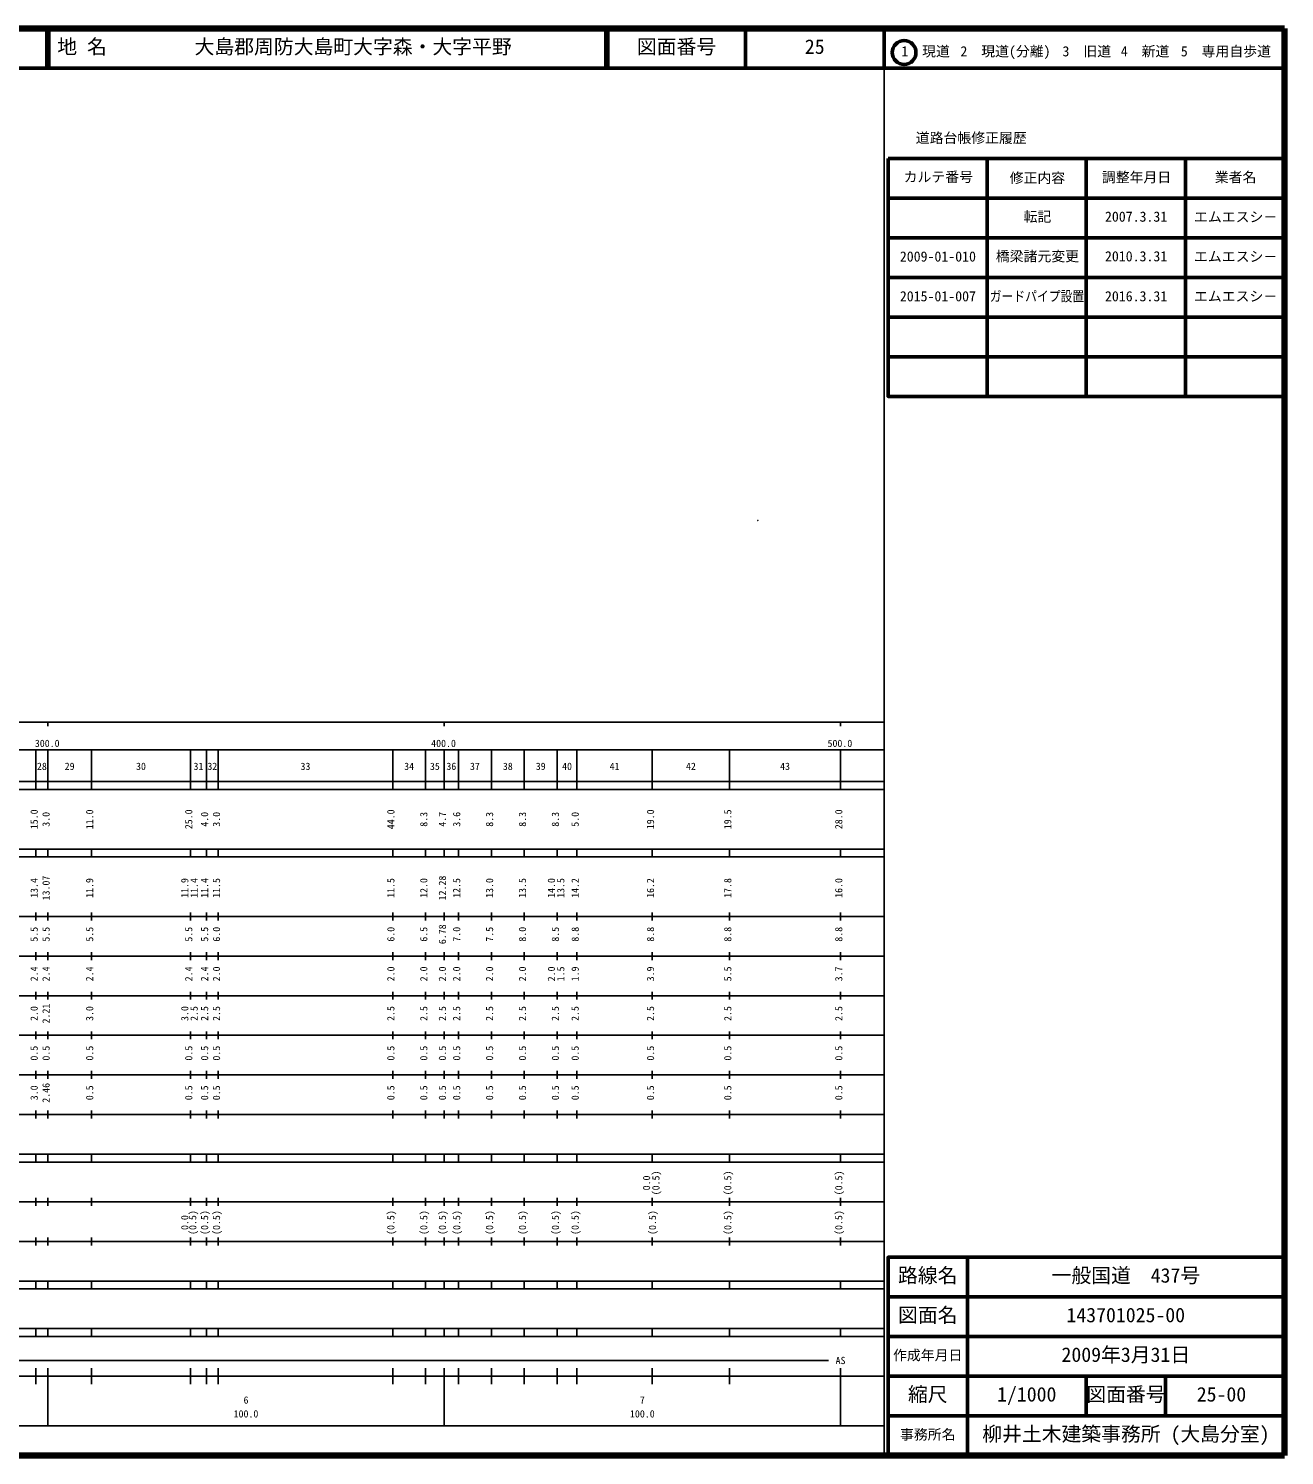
# Model space of a CAD drawing. Units: millimetres on the paper. Extents: x 40 to 680, y 20 to 380.
# Drawn here: x 363.1 to 680, y 20 to 380 of the extents above; entities that cross this region are included whole.
import ezdxf
from ezdxf.enums import TextEntityAlignment as Align

# ---------------------------------------------------------------- set-up
doc = ezdxf.new("R2010")
doc.units = ezdxf.units.MM
for name, color, linetype, lineweight in [('M-OTRS', 6, 'Continuous', 25), ('M-TTL', 2, 'Continuous', 140), ('M-TTL-BAND', 7, 'Continuous', 25), ('M-TTL-FRAM', 2, 'Continuous', 50), ('M-TTL-LINE', 7, 'Continuous', 50)]:
    doc.layers.add(name, color=color, linetype=linetype, lineweight=lineweight)
doc.layers.add('M-TTL-TXT', color=7, linetype='Continuous')
doc.styles.add('ＭＳ ゴシック', font='')
doc.styles.get('ＭＳ ゴシック').set_extended_font_data('MS Gothic')

msp = doc.modelspace()

# ---------------------------------------------------------------- linework, layer by layer
at = {"layer": 'M-OTRS'}
for radius in [0.0313, 0.025, 0.0188, 0.0125, 0.0063]:
    msp.add_circle((547.113, 255.905), radius, dxfattribs=at)
at = {"layer": 'M-TTL'}
for p, q in [((680, 380), (40, 380)), ((680, 20), (680, 380)), ((40, 20), (680, 20))]:
    msp.add_line(p, q, dxfattribs=at)
at = {"layer": 'M-TTL-BAND'}
for p, q in [((579, 20), (579, 370)), ((40, 205), (579, 205)), ((368, 205), (368, 204)), ((468, 205), (468, 204)), ((568, 205), (568, 204)), ((68, 198), (579, 198)), ((365, 188), (365, 198)), ((368, 188), (368, 198)), ((379, 188), (379, 198)), ((404, 188), (404, 198)), ((408, 188), (408, 198)), ((411, 188), (411, 198)), ((455, 188), (455, 198)), ((463.3, 188), (463.3, 198)), ((468, 188), (468, 198)), ((471.6, 188), (471.6, 198)), ((479.9, 188), (479.9, 198)), ((488.2, 188), (488.2, 198)), ((496.5, 188), (496.5, 198)), ((501.5, 188), (501.5, 198)), ((520.5, 188), (520.5, 198)), ((540, 188), (540, 198)), ((568, 188), (568, 198)), ((40, 190), (579, 190)), ((40, 188), (579, 188)), ((40, 173), (579, 173)), ((365, 171), (365, 173)), ((368, 171), (368, 173)), ((379, 171), (379, 173)), ((404, 171), (404, 173)), ((408, 171), (408, 173)), ((411, 171), (411, 173)), ((455, 171), (455, 173)), ((463.3, 171), (463.3, 173)), ((468, 171), (468, 173)), ((471.6, 171), (471.6, 173)), ((479.9, 171), (479.9, 173)), ((488.2, 171), (488.2, 173)), ((496.5, 171), (496.5, 173)), ((501.5, 171), (501.5, 173)), ((520.5, 171), (520.5, 173)), ((540, 171), (540, 173)), ((568, 171), (568, 173)), ((40, 171), (579, 171)), ((40, 156), (579, 156)), ((365, 155), (365, 157)), ((368, 155), (368, 157)), ((379, 155), (379, 157)), ((404, 155), (404, 157)), ((408, 155), (408, 157)), ((411, 155), (411, 157)), ((455, 155), (455, 157)), ((463.3, 155), (463.3, 157)), ((468, 155), (468, 157)), ((471.6, 155), (471.6, 157)), ((479.9, 155), (479.9, 157)), ((488.2, 155), (488.2, 157)), ((496.5, 155), (496.5, 157)), ((501.5, 155), (501.5, 157)), ((520.5, 155), (520.5, 157)), ((540, 155), (540, 157)), ((568, 155), (568, 157)), ((46, 146), (579, 146)), ((365, 145), (365, 147)), ((368, 145), (368, 147)), ((379, 145), (379, 147)), ((404, 145), (404, 147)), ((408, 145), (408, 147)), ((411, 145), (411, 147)), ((455, 145), (455, 147)), ((463.3, 145), (463.3, 147)), ((468, 145), (468, 147)), ((471.6, 145), (471.6, 147)), ((479.9, 145), (479.9, 147)), ((488.2, 145), (488.2, 147)), ((496.5, 145), (496.5, 147)), ((501.5, 145), (501.5, 147)), ((520.5, 145), (520.5, 147)), ((540, 145), (540, 147)), ((568, 145), (568, 147)), ((365, 135), (365, 137)), ((368, 135), (368, 137)), ((379, 135), (379, 137)), ((404, 135), (404, 137)), ((408, 135), (408, 137)), ((411, 135), (411, 137)), ((455, 135), (455, 137)), ((463.3, 135), (463.3, 137)), ((468, 135), (468, 137)), ((471.6, 135), (471.6, 137)), ((479.9, 135), (479.9, 137)), ((488.2, 135), (488.2, 137)), ((496.5, 135), (496.5, 137)), ((501.5, 135), (501.5, 137)), ((520.5, 135), (520.5, 137)), ((540, 135), (540, 137)), ((568, 135), (568, 137)), ((52, 136), (579, 136)), ((46, 126), (579, 126)), ((365, 125), (365, 127)), ((368, 125), (368, 127)), ((379, 125), (379, 127)), ((404, 125), (404, 127)), ((408, 125), (408, 127)), ((411, 125), (411, 127)), ((455, 125), (455, 127)), ((463.3, 125), (463.3, 127)), ((468, 125), (468, 127)), ((471.6, 125), (471.6, 127)), ((479.9, 125), (479.9, 127)), ((488.2, 125), (488.2, 127)), ((496.5, 125), (496.5, 127)), ((501.5, 125), (501.5, 127)), ((520.5, 125), (520.5, 127)), ((540, 125), (540, 127)), ((568, 125), (568, 127)), ((52, 116), (579, 116)), ((365, 115), (365, 117)), ((368, 115), (368, 117)), ((379, 115), (379, 117)), ((404, 115), (404, 117)), ((408, 115), (408, 117)), ((411, 115), (411, 117)), ((455, 115), (455, 117)), ((463.3, 115), (463.3, 117)), ((468, 115), (468, 117)), ((471.6, 115), (471.6, 117)), ((479.9, 115), (479.9, 117)), ((488.2, 115), (488.2, 117)), ((496.5, 115), (496.5, 117)), ((501.5, 115), (501.5, 117)), ((520.5, 115), (520.5, 117)), ((540, 115), (540, 117)), ((568, 115), (568, 117)), ((46, 106), (579, 106)), ((365, 105), (365, 107)), ((368, 105), (368, 107)), ((379, 105), (379, 107)), ((404, 105), (404, 107)), ((408, 105), (408, 107)), ((411, 105), (411, 107)), ((455, 105), (455, 107)), ((463.3, 105), (463.3, 107)), ((468, 105), (468, 107)), ((471.6, 105), (471.6, 107)), ((479.9, 105), (479.9, 107)), ((488.2, 105), (488.2, 107)), ((496.5, 105), (496.5, 107)), ((501.5, 105), (501.5, 107)), ((520.5, 105), (520.5, 107)), ((540, 105), (540, 107)), ((568, 105), (568, 107)), ((40, 96), (579, 96)), ((40, 94), (579, 94)), ((365, 94), (365, 96)), ((368, 94), (368, 96)), ((379, 94), (379, 96)), ((404, 94), (404, 96)), ((408, 94), (408, 96)), ((411, 94), (411, 96)), ((455, 94), (455, 96)), ((463.3, 94), (463.3, 96)), ((468, 94), (468, 96)), ((471.6, 94), (471.6, 96)), ((479.9, 94), (479.9, 96)), ((488.2, 94), (488.2, 96)), ((496.5, 94), (496.5, 96)), ((501.5, 94), (501.5, 96)), ((520.5, 94), (520.5, 96)), ((540, 94), (540, 96)), ((568, 94), (568, 96)), ((49, 84), (579, 84)), ((365, 83), (365, 85)), ((368, 83), (368, 85)), ((379, 83), (379, 85)), ((404, 83), (404, 85)), ((408, 83), (408, 85)), ((411, 83), (411, 85)), ((455, 83), (455, 85)), ((463.3, 83), (463.3, 85)), ((468, 83), (468, 85)), ((471.6, 83), (471.6, 85)), ((479.9, 83), (479.9, 85)), ((488.2, 83), (488.2, 85)), ((496.5, 83), (496.5, 85)), ((501.5, 83), (501.5, 85)), ((520.5, 83), (520.5, 85)), ((540, 83), (540, 85)), ((568, 83), (568, 85)), ((40, 74), (579, 74)), ((365, 73), (365, 75)), ((368, 73), (368, 75)), ((379, 73), (379, 75)), ((404, 73), (404, 75)), ((408, 73), (408, 75)), ((411, 73), (411, 75)), ((455, 73), (455, 75)), ((463.3, 73), (463.3, 75)), ((468, 73), (468, 75)), ((471.6, 73), (471.6, 75)), ((479.9, 73), (479.9, 75)), ((488.2, 73), (488.2, 75)), ((496.5, 73), (496.5, 75)), ((501.5, 73), (501.5, 75)), ((520.5, 73), (520.5, 75)), ((540, 73), (540, 75)), ((568, 73), (568, 75)), ((40, 64), (579, 64)), ((40, 62), (579, 62)), ((365, 62), (365, 64)), ((368, 62), (368, 64)), ((379, 62), (379, 64)), ((404, 62), (404, 64)), ((408, 62), (408, 64)), ((411, 62), (411, 64)), ((455, 62), (455, 64)), ((463.3, 62), (463.3, 64)), ((468, 62), (468, 64)), ((471.6, 62), (471.6, 64)), ((479.9, 62), (479.9, 64)), ((488.2, 62), (488.2, 64)), ((496.5, 62), (496.5, 64)), ((501.5, 62), (501.5, 64)), ((520.5, 62), (520.5, 64)), ((540, 62), (540, 64)), ((568, 62), (568, 64)), ((40, 52), (579, 52)), ((365, 50), (365, 52)), ((368, 50), (368, 52)), ((379, 50), (379, 52)), ((404, 50), (404, 52)), ((408, 50), (408, 52)), ((411, 50), (411, 52)), ((455, 50), (455, 52)), ((463.3, 50), (463.3, 52)), ((468, 50), (468, 52)), ((471.6, 50), (471.6, 52)), ((479.9, 50), (479.9, 52)), ((488.2, 50), (488.2, 52)), ((496.5, 50), (496.5, 52)), ((501.5, 50), (501.5, 52)), ((520.5, 50), (520.5, 52)), ((540, 50), (540, 52)), ((568, 50), (568, 52)), ((40, 50), (579, 50)), ((71, 44), (565, 44)), ((40, 40), (579, 40)), ((365, 38), (365, 42)), ((368, 27.5), (368, 42)), ((379, 38), (379, 42)), ((404, 38), (404, 42)), ((408, 38), (408, 42)), ((411, 38), (411, 42)), ((455, 38), (455, 42)), ((463.3, 38), (463.3, 42)), ((468, 27.5), (468, 42)), ((471.6, 38), (471.6, 42)), ((479.9, 38), (479.9, 42)), ((488.2, 38), (488.2, 42)), ((496.5, 38), (496.5, 42)), ((501.5, 38), (501.5, 42)), ((520.5, 38), (520.5, 42)), ((540, 38), (540, 42)), ((568, 27.5), (568, 42)), ((68, 27.5), (579, 27.5))]:
    msp.add_line(p, q, dxfattribs=at)
at = {"layer": 'M-TTL-FRAM'}
msp.add_line((580, 347.197), (680, 347.197), dxfattribs=at)
for points in [[(580, 347.197), (580, 287.197), (680, 287.197)], [(680, 70), (580, 70), (580, 20)]]:
    msp.add_lwpolyline(points, dxfattribs=at)
at = {"layer": 'M-TTL-LINE'}
for p, q in [((367.75, 380), (367.75, 370)), ((368.25, 380), (368.25, 370)), ((508.747, 380), (508.747, 370)), ((509.247, 380), (509.247, 370)), ((543.996, 380), (543.996, 370)), ((579, 380), (579, 370)), ((40, 370), (680, 370)), ((605, 347.197), (605, 287.197)), ((630, 347.197), (630, 287.197)), ((655, 347.197), (655, 287.197)), ((580, 337.197), (680, 337.197)), ((580, 327.197), (680, 327.197)), ((580, 317.197), (680, 317.197)), ((580, 307.197), (680, 307.197)), ((580, 297.197), (680, 297.197)), ((600, 70), (600, 20)), ((680, 60), (580, 60)), ((680, 50), (580, 50)), ((680, 40), (580, 40)), ((630, 40), (630, 30)), ((650, 40), (650, 30)), ((680, 30), (580, 30))]:
    msp.add_line(p, q, dxfattribs=at)
msp.add_circle((584.031, 373.958), 3, dxfattribs=at)

# ---------------------------------------------------------------- texts
at = {"layer": 'M-TTL-BAND', "style": 'ＭＳ ゴシック'}
for s, p in [('300.0', (364.719, 198.195)), ('400.0', (464.719, 198.195)), ('500.0', (564.719, 198.195)), ('28', (365.25, 192.405)), ('29', (372.25, 192.405)), ('30', (390.25, 192.405)), ('31', (404.75, 192.405)), ('32', (408.25, 192.405)), ('33', (431.75, 192.405)), ('34', (457.9, 192.405)), ('35', (464.4, 192.405)), ('36', (468.55, 192.405)), ('37', (474.5, 192.405)), ('38', (482.8, 192.405)), ('39', (491.1, 192.405)), ('40', (497.75, 192.405)), ('41', (509.75, 192.405)), ('42', (529, 192.405)), ('43', (552.75, 192.405)), ('AS', (566.75, 42.5)), ('6', (417.375, 32.523)), ('7', (517.375, 32.523)), ('100.0', (414.875, 29.033)), ('100.0', (514.875, 29.033))]:
    msp.add_text(s, height=1.833, dxfattribs=at).set_placement(p, align=Align.BOTTOM_LEFT)
for s, p in [('15.0', (366, 178)), ('3.0', (369, 178.625)), ('11.0', (380, 178)), ('25.0', (405, 178)), ('4.0', (409, 178.625)), ('3.0', (412, 178.625)), ('44.0', (456, 178)), ('8.3', (464.3, 178.625)), ('4.7', (469, 178.625)), ('3.6', (472.6, 178.625)), ('8.3', (480.9, 178.625)), ('8.3', (489.2, 178.625)), ('8.3', (497.5, 178.625)), ('5.0', (502.5, 178.625)), ('19.0', (521.5, 178)), ('19.5', (541, 178)), ('28.0', (569, 178)), ('13.07', (369, 160.049)), ('12.28', (469, 160.049)), ('13.4', (366, 160.674)), ('11.9', (380, 160.674)), ('11.9', (404, 160.674)), ('11.4', (406.37, 160.674)), ('11.4', (409, 160.674)), ('11.5', (412, 160.674)), ('11.5', (456, 160.674)), ('12.0', (464.3, 160.674)), ('12.5', (472.6, 160.674)), ('13.0', (480.9, 160.674)), ('13.5', (489.2, 160.674)), ('14.0', (496.5, 160.674)), ('13.5', (498.87, 160.674)), ('14.2', (502.5, 160.674)), ('16.2', (521.5, 160.674)), ('17.8', (541, 160.674)), ('16.0', (569, 160.674)), ('5.5', (366, 149.625)), ('5.5', (369, 149.625)), ('5.5', (380, 149.625)), ('5.5', (405, 149.625)), ('5.5', (409, 149.625)), ('6.0', (412, 149.625)), ('6.0', (456, 149.625)), ('6.5', (464.3, 149.625)), ('6.78', (469, 149)), ('7.0', (472.6, 149.625)), ('7.5', (480.9, 149.625)), ('8.0', (489.2, 149.625)), ('8.5', (497.5, 149.625)), ('8.8', (502.5, 149.625)), ('8.8', (521.5, 149.625)), ('8.8', (541, 149.625)), ('8.8', (569, 149.625)), ('2.4', (366, 139.625)), ('2.4', (369, 139.625)), ('2.4', (380, 139.625)), ('2.4', (405, 139.625)), ('2.4', (409, 139.625)), ('2.0', (412, 139.625)), ('2.0', (456, 139.625)), ('2.0', (464.3, 139.625)), ('2.0', (469, 139.625)), ('2.0', (472.6, 139.625)), ('2.0', (480.9, 139.625)), ('2.0', (489.2, 139.625)), ('2.0', (496.5, 139.625)), ('1.5', (498.87, 139.625)), ('1.9', (502.5, 139.625)), ('3.9', (521.5, 139.625)), ('5.5', (541, 139.625)), ('3.7', (569, 139.625)), ('2.0', (366, 129.625)), ('2.21', (369, 129)), ('3.0', (380, 129.625)), ('3.0', (404, 129.625)), ('2.5', (406.37, 129.625)), ('2.5', (409, 129.625)), ('2.5', (412, 129.625)), ('2.5', (456, 129.625)), ('2.5', (464.3, 129.625)), ('2.5', (469, 129.625)), ('2.5', (472.6, 129.625)), ('2.5', (480.9, 129.625)), ('2.5', (489.2, 129.625)), ('2.5', (497.5, 129.625)), ('2.5', (502.5, 129.625)), ('2.5', (521.5, 129.625)), ('2.5', (541, 129.625)), ('2.5', (569, 129.625)), ('0.5', (366, 119.625)), ('0.5', (369, 119.625)), ('0.5', (380, 119.625)), ('0.5', (405, 119.625)), ('0.5', (409, 119.625)), ('0.5', (412, 119.625)), ('0.5', (456, 119.625)), ('0.5', (464.3, 119.625)), ('0.5', (469, 119.625)), ('0.5', (472.6, 119.625)), ('0.5', (480.9, 119.625)), ('0.5', (489.2, 119.625)), ('0.5', (497.5, 119.625)), ('0.5', (502.5, 119.625)), ('0.5', (521.5, 119.625)), ('0.5', (541, 119.625)), ('0.5', (569, 119.625)), ('3.0', (366, 109.625)), ('2.46', (369, 109)), ('0.5', (380, 109.625)), ('0.5', (405, 109.625)), ('0.5', (409, 109.625)), ('0.5', (412, 109.625)), ('0.5', (456, 109.625)), ('0.5', (464.3, 109.625)), ('0.5', (469, 109.625)), ('0.5', (472.6, 109.625)), ('0.5', (480.9, 109.625)), ('0.5', (489.2, 109.625)), ('0.5', (497.5, 109.625)), ('0.5', (502.5, 109.625)), ('0.5', (521.5, 109.625)), ('0.5', (541, 109.625)), ('0.5', (569, 109.625)), ('0.0', (520.5, 86.889)), ('(0.5)', (522.87, 85.639)), ('(0.5)', (541, 85.639)), ('(0.5)', (569, 85.639)), ('0.0', (404, 76.889)), ('(0.5)', (406, 75.639)), ('(0.5)', (409, 75.639)), ('(0.5)', (412, 75.639)), ('(0.5)', (456, 75.639)), ('(0.5)', (464.3, 75.639)), ('(0.5)', (469, 75.639)), ('(0.5)', (472.6, 75.639)), ('(0.5)', (480.9, 75.639)), ('(0.5)', (489.2, 75.639)), ('(0.5)', (497.5, 75.639)), ('(0.5)', (502.5, 75.639)), ('(0.5)', (522, 75.639)), ('(0.5)', (541, 75.639)), ('(0.5)', (569, 75.639))]:
    msp.add_text(s, height=1.833, rotation=90, dxfattribs=at).set_placement(p, align=Align.BOTTOM_LEFT)
at = {"layer": 'M-TTL-TXT', "style": 'ＭＳ ゴシック'}
for s, height, p in [('地 名', 3.666, (370.38, 372.5)), ('大島郡周防大島町大字森・大字平野', 3.666, (405.024, 372.5)), ('図面番号', 3.666, (516.621, 372.5)), ('25', 3.666, (558.996, 372.5)), ('1\u3000現道', 2.566, (583.323, 372.208)), ('2\u3000現道(分離)', 2.566, (598.244, 372.208)), ('3\u3000旧道', 2.566, (623.996, 372.208)), ('4\u3000新道', 2.566, (638.699, 372.208)), ('5\u3000専用自歩道', 2.566, (653.853, 372.208)), ('道路台帳修正履歴', 2.566, (586.968, 350.363)), ('カルテ番号', 2.566, (583.925, 340.527)), ('修正内容', 2.566, (610.675, 340.273)), ('調整年月日', 2.566, (633.925, 340.447)), ('業者名', 2.566, (662.425, 340.447)), ('転記', 2.566, (614.175, 330.495)), ('2007.3.31', 2.566, (634.712, 330.495)), ('エムエスシ－', 2.566, (657.175, 330.439)), ('橋梁諸元変更', 2.566, (607.175, 320.495)), ('2009-01-010', 2.566, (582.962, 320.439)), ('2010.3.31', 2.566, (634.712, 320.495)), ('エムエスシ－', 2.566, (657.175, 320.439)), ('2015-01-007', 2.566, (582.962, 310.41)), ('2016.3.31', 2.566, (634.712, 310.41)), ('エムエスシ－', 2.566, (657.175, 310.41)), ('路線名', 3.666, (582.5, 62.5)), ('一般国道\u3000437号', 3.666, (621.25, 62.5)), ('図面名', 3.666, (582.5, 52.5)), ('143701025-00', 3.666, (625, 52.5)), ('作成年月日', 2.566, (581.25, 43.25)), ('2009年3月31日', 3.666, (623.75, 42.5)), ('縮尺', 3.666, (585, 32.5)), ('1/1000', 3.666, (607.5, 32.5)), ('図面番号', 3.666, (630, 32.5)), ('25-00', 3.666, (657.875, 32.5)), ('事務所名', 2.566, (583, 23.25)), ('柳井土木建築事務所 (大島分室)', 3.666, (603.75, 22.5))]:
    msp.add_text(s, height=height, dxfattribs=at).set_placement(p, align=Align.BOTTOM_LEFT)
at = {"layer": 'M-TTL-TXT', "style": 'ＭＳ ゴシック', "width": 0.85}
msp.add_text('ガードパイプ設置', height=2.566, dxfattribs=at).set_placement((605.65, 310.41), align=Align.BOTTOM_LEFT)

doc.saveas('drawing.dxf')
